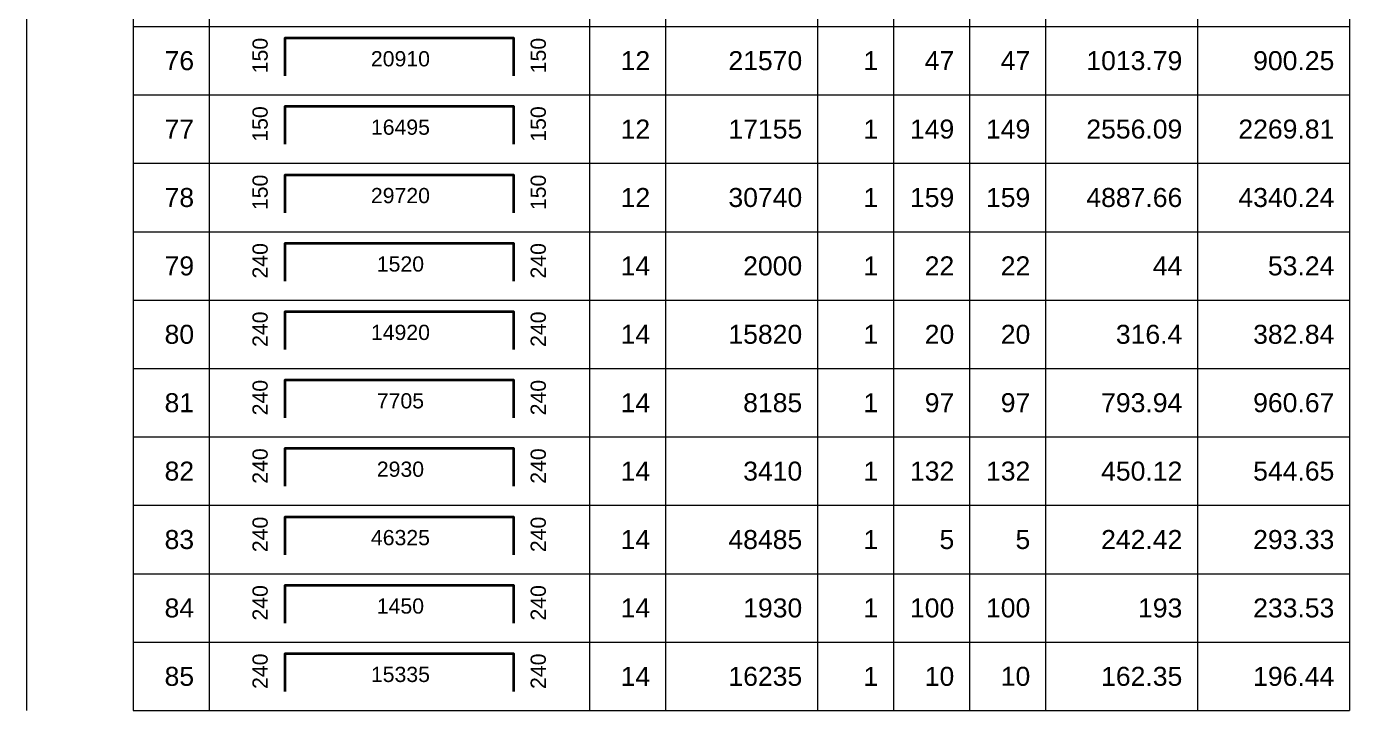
# Model space of a CAD drawing. Header units: millimetres. Extents: x -211477 to 1328726, y -15421 to 98394.
# Drawn here: x 1261446 to 1292079, y 47939 to 63779 of the extents above; entities that cross this region are included whole.
import ezdxf
from ezdxf.enums import TextEntityAlignment as Align

# ---------------------------------------------------------------- set-up
doc = ezdxf.new("R2010")
doc.units = ezdxf.units.MM
doc.header["$MEASUREMENT"] = 0
for name, color, linetype, lineweight in [('NDC_FRAME', 7, 'Continuous', 18), ('NDC_S_REBAR', 4, 'Continuous', 35), ('NDC_S_VN TEXT', 7, 'Continuous', 20), ('NDC_Table', 3, 'Continuous', 20)]:
    doc.layers.add(name, color=color, linetype=linetype, lineweight=lineweight)
doc.styles.add('ARIAL', font='arial.ttf', dxfattribs={"width": 0.8})

# ---------------------------------------------------------------- blocks, each defined once
blk = doc.blocks.new('dang04')
at = {"layer": 'NDC_S_REBAR'}
blk.add_lwpolyline([(3405, -650), (3405, -150), (6405, -150), (6405, -650)], dxfattribs=at)
at = {"layer": 'NDC_Table'}
for p, q in [((0, 0), (0, -900)), ((1405, 0), (1405, -900)), ((2405, 0), (2405, -900)), ((7405, 0), (7405, -900)), ((8405, 0), (8405, -900)), ((10405, 0), (10405, -900)), ((11405, 0), (11405, -900)), ((12405, 0), (12405, -900)), ((13405, 0), (13405, -900)), ((15405, 0), (15405, -900)), ((17405, 0), (17405, -900)), ((1405, -900), (17405, -900))]:
    blk.add_line(p, q, dxfattribs=at)
at = {"layer": 'NDC_S_VN TEXT', "style": 'ARIAL'}
for p in [(3073, -150), (6733, -150)]:
    blk.add_attdef('D03', text='', height=200, rotation=90, dxfattribs=at).set_placement(p, align=Align.MIDDLE_RIGHT)
for p in [(2205, -450), (8205, -450), (10205, -450), (11205, -450), (12205, -450), (13205, -450), (15205, -450), (17205, -450)]:
    blk.add_attdef('D03', text='', height=250, dxfattribs=at).set_placement(p, align=Align.MIDDLE_RIGHT)
blk.add_attdef('D03', text='', height=200, dxfattribs=at).set_placement((4920, -425), align=Align.MIDDLE_CENTER)

msp = doc.modelspace()

# ---------------------------------------------------------------- block references
at = {"layer": 'NDC_FRAME'}
ref = msp.add_blockref('dang04', (1261445.7, 65363), dxfattribs=dict(at, xscale=1.759999999999996, yscale=1.759999999999996, zscale=1.759999999999996))
ref.add_attrib('D03', '75', dxfattribs={"layer": 'NDC_S_VN TEXT', "height": 440, "style": 'ARIAL'}).set_placement((1265327, 64571), align=Align.MIDDLE_RIGHT)
ref.add_attrib('D03', '150', dxfattribs={"layer": 'NDC_S_VN TEXT', "height": 352, "rotation": 90, "style": 'ARIAL'}).set_placement((1266854.8, 65099), align=Align.MIDDLE_RIGHT)
ref.add_attrib('D03', '18495', dxfattribs={"layer": 'NDC_S_VN TEXT', "height": 352, "style": 'ARIAL'}).set_placement((1270104.2, 64615.5), align=Align.MIDDLE_CENTER)
ref.add_attrib('D03', '150', dxfattribs={"layer": 'NDC_S_VN TEXT', "height": 352, "rotation": 90, "style": 'ARIAL'}).set_placement((1273294.9, 65099), align=Align.MIDDLE_RIGHT)
ref.add_attrib('D03', '12', dxfattribs={"layer": 'NDC_S_VN TEXT', "height": 440, "style": 'ARIAL'}).set_placement((1275887, 64571), align=Align.MIDDLE_RIGHT)
ref.add_attrib('D03', '19155', dxfattribs={"layer": 'NDC_S_VN TEXT', "height": 440, "style": 'ARIAL'}).set_placement((1279407, 64571), align=Align.MIDDLE_RIGHT)
ref.add_attrib('D03', '1', dxfattribs={"layer": 'NDC_S_VN TEXT', "height": 440, "style": 'ARIAL'}).set_placement((1281167, 64571), align=Align.MIDDLE_RIGHT)
ref.add_attrib('D03', '62', dxfattribs={"layer": 'NDC_S_VN TEXT', "height": 440, "style": 'ARIAL'}).set_placement((1282927, 64571), align=Align.MIDDLE_RIGHT)
ref.add_attrib('D03', '62', dxfattribs={"layer": 'NDC_S_VN TEXT', "height": 440, "style": 'ARIAL'}).set_placement((1284687, 64571.6), align=Align.MIDDLE_RIGHT)
ref.add_attrib('D03', '1187.61', dxfattribs={"layer": 'NDC_S_VN TEXT', "height": 440, "style": 'ARIAL'}).set_placement((1288207, 64571), align=Align.MIDDLE_RIGHT)
ref.add_attrib('D03', '1054.6', dxfattribs={"layer": 'NDC_S_VN TEXT', "height": 440, "style": 'ARIAL'}).set_placement((1291727, 64571), align=Align.MIDDLE_RIGHT)
ref = msp.add_blockref('dang04', (1261445.7, 63779), dxfattribs=dict(at, xscale=1.759999999999996, yscale=1.759999999999996, zscale=1.759999999999996))
ref.add_attrib('D03', '76', dxfattribs={"layer": 'NDC_S_VN TEXT', "height": 440, "style": 'ARIAL'}).set_placement((1265327, 62987), align=Align.MIDDLE_RIGHT)
ref.add_attrib('D03', '150', dxfattribs={"layer": 'NDC_S_VN TEXT', "height": 352, "rotation": 90, "style": 'ARIAL'}).set_placement((1266854.8, 63515), align=Align.MIDDLE_RIGHT)
ref.add_attrib('D03', '20910', dxfattribs={"layer": 'NDC_S_VN TEXT', "height": 352, "style": 'ARIAL'}).set_placement((1270104.2, 63031.5), align=Align.MIDDLE_CENTER)
ref.add_attrib('D03', '150', dxfattribs={"layer": 'NDC_S_VN TEXT', "height": 352, "rotation": 90, "style": 'ARIAL'}).set_placement((1273294.9, 63515), align=Align.MIDDLE_RIGHT)
ref.add_attrib('D03', '12', dxfattribs={"layer": 'NDC_S_VN TEXT', "height": 440, "style": 'ARIAL'}).set_placement((1275887, 62987), align=Align.MIDDLE_RIGHT)
ref.add_attrib('D03', '21570', dxfattribs={"layer": 'NDC_S_VN TEXT', "height": 440, "style": 'ARIAL'}).set_placement((1279407, 62987), align=Align.MIDDLE_RIGHT)
ref.add_attrib('D03', '1', dxfattribs={"layer": 'NDC_S_VN TEXT', "height": 440, "style": 'ARIAL'}).set_placement((1281167, 62987), align=Align.MIDDLE_RIGHT)
ref.add_attrib('D03', '47', dxfattribs={"layer": 'NDC_S_VN TEXT', "height": 440, "style": 'ARIAL'}).set_placement((1282927, 62987), align=Align.MIDDLE_RIGHT)
ref.add_attrib('D03', '47', dxfattribs={"layer": 'NDC_S_VN TEXT', "height": 440, "style": 'ARIAL'}).set_placement((1284687, 62987.6), align=Align.MIDDLE_RIGHT)
ref.add_attrib('D03', '1013.79', dxfattribs={"layer": 'NDC_S_VN TEXT', "height": 440, "style": 'ARIAL'}).set_placement((1288207, 62987), align=Align.MIDDLE_RIGHT)
ref.add_attrib('D03', '900.25', dxfattribs={"layer": 'NDC_S_VN TEXT', "height": 440, "style": 'ARIAL'}).set_placement((1291727, 62987), align=Align.MIDDLE_RIGHT)
ref = msp.add_blockref('dang04', (1261445.7, 62195), dxfattribs=dict(at, xscale=1.759999999999996, yscale=1.759999999999996, zscale=1.759999999999996))
ref.add_attrib('D03', '77', dxfattribs={"layer": 'NDC_S_VN TEXT', "height": 440, "style": 'ARIAL'}).set_placement((1265327, 61403), align=Align.MIDDLE_RIGHT)
ref.add_attrib('D03', '150', dxfattribs={"layer": 'NDC_S_VN TEXT', "height": 352, "rotation": 90, "style": 'ARIAL'}).set_placement((1266854.8, 61931), align=Align.MIDDLE_RIGHT)
ref.add_attrib('D03', '16495', dxfattribs={"layer": 'NDC_S_VN TEXT', "height": 352, "style": 'ARIAL'}).set_placement((1270104.2, 61447.5), align=Align.MIDDLE_CENTER)
ref.add_attrib('D03', '150', dxfattribs={"layer": 'NDC_S_VN TEXT', "height": 352, "rotation": 90, "style": 'ARIAL'}).set_placement((1273294.9, 61931), align=Align.MIDDLE_RIGHT)
ref.add_attrib('D03', '12', dxfattribs={"layer": 'NDC_S_VN TEXT', "height": 440, "style": 'ARIAL'}).set_placement((1275887, 61403), align=Align.MIDDLE_RIGHT)
ref.add_attrib('D03', '17155', dxfattribs={"layer": 'NDC_S_VN TEXT', "height": 440, "style": 'ARIAL'}).set_placement((1279407, 61403), align=Align.MIDDLE_RIGHT)
ref.add_attrib('D03', '1', dxfattribs={"layer": 'NDC_S_VN TEXT', "height": 440, "style": 'ARIAL'}).set_placement((1281167, 61403), align=Align.MIDDLE_RIGHT)
ref.add_attrib('D03', '149', dxfattribs={"layer": 'NDC_S_VN TEXT', "height": 440, "style": 'ARIAL'}).set_placement((1282927, 61403), align=Align.MIDDLE_RIGHT)
ref.add_attrib('D03', '149', dxfattribs={"layer": 'NDC_S_VN TEXT', "height": 440, "style": 'ARIAL'}).set_placement((1284687, 61403.6), align=Align.MIDDLE_RIGHT)
ref.add_attrib('D03', '2556.09', dxfattribs={"layer": 'NDC_S_VN TEXT', "height": 440, "style": 'ARIAL'}).set_placement((1288207, 61403), align=Align.MIDDLE_RIGHT)
ref.add_attrib('D03', '2269.81', dxfattribs={"layer": 'NDC_S_VN TEXT', "height": 440, "style": 'ARIAL'}).set_placement((1291727, 61403), align=Align.MIDDLE_RIGHT)
ref = msp.add_blockref('dang04', (1261445.7, 60611), dxfattribs=dict(at, xscale=1.759999999999996, yscale=1.759999999999996, zscale=1.759999999999996))
ref.add_attrib('D03', '78', dxfattribs={"layer": 'NDC_S_VN TEXT', "height": 440, "style": 'ARIAL'}).set_placement((1265327, 59819), align=Align.MIDDLE_RIGHT)
ref.add_attrib('D03', '150', dxfattribs={"layer": 'NDC_S_VN TEXT', "height": 352, "rotation": 90, "style": 'ARIAL'}).set_placement((1266854.8, 60347), align=Align.MIDDLE_RIGHT)
ref.add_attrib('D03', '29720', dxfattribs={"layer": 'NDC_S_VN TEXT', "height": 352, "style": 'ARIAL'}).set_placement((1270104.2, 59863.5), align=Align.MIDDLE_CENTER)
ref.add_attrib('D03', '150', dxfattribs={"layer": 'NDC_S_VN TEXT', "height": 352, "rotation": 90, "style": 'ARIAL'}).set_placement((1273294.9, 60347), align=Align.MIDDLE_RIGHT)
ref.add_attrib('D03', '12', dxfattribs={"layer": 'NDC_S_VN TEXT', "height": 440, "style": 'ARIAL'}).set_placement((1275887, 59819), align=Align.MIDDLE_RIGHT)
ref.add_attrib('D03', '30740', dxfattribs={"layer": 'NDC_S_VN TEXT', "height": 440, "style": 'ARIAL'}).set_placement((1279407, 59819), align=Align.MIDDLE_RIGHT)
ref.add_attrib('D03', '1', dxfattribs={"layer": 'NDC_S_VN TEXT', "height": 440, "style": 'ARIAL'}).set_placement((1281167, 59819), align=Align.MIDDLE_RIGHT)
ref.add_attrib('D03', '159', dxfattribs={"layer": 'NDC_S_VN TEXT', "height": 440, "style": 'ARIAL'}).set_placement((1282927, 59819), align=Align.MIDDLE_RIGHT)
ref.add_attrib('D03', '159', dxfattribs={"layer": 'NDC_S_VN TEXT', "height": 440, "style": 'ARIAL'}).set_placement((1284687, 59819.6), align=Align.MIDDLE_RIGHT)
ref.add_attrib('D03', '4887.66', dxfattribs={"layer": 'NDC_S_VN TEXT', "height": 440, "style": 'ARIAL'}).set_placement((1288207, 59819), align=Align.MIDDLE_RIGHT)
ref.add_attrib('D03', '4340.24', dxfattribs={"layer": 'NDC_S_VN TEXT', "height": 440, "style": 'ARIAL'}).set_placement((1291727, 59819), align=Align.MIDDLE_RIGHT)
ref = msp.add_blockref('dang04', (1261445.7, 59027), dxfattribs=dict(at, xscale=1.759999999999996, yscale=1.759999999999996, zscale=1.759999999999996))
ref.add_attrib('D03', '79', dxfattribs={"layer": 'NDC_S_VN TEXT', "height": 440, "style": 'ARIAL'}).set_placement((1265327, 58235), align=Align.MIDDLE_RIGHT)
ref.add_attrib('D03', '240', dxfattribs={"layer": 'NDC_S_VN TEXT', "height": 352, "rotation": 90, "style": 'ARIAL'}).set_placement((1266854.8, 58763), align=Align.MIDDLE_RIGHT)
ref.add_attrib('D03', '1520', dxfattribs={"layer": 'NDC_S_VN TEXT', "height": 352, "style": 'ARIAL'}).set_placement((1270104.2, 58279.5), align=Align.MIDDLE_CENTER)
ref.add_attrib('D03', '240', dxfattribs={"layer": 'NDC_S_VN TEXT', "height": 352, "rotation": 90, "style": 'ARIAL'}).set_placement((1273294.9, 58763), align=Align.MIDDLE_RIGHT)
ref.add_attrib('D03', '14', dxfattribs={"layer": 'NDC_S_VN TEXT', "height": 440, "style": 'ARIAL'}).set_placement((1275887, 58235), align=Align.MIDDLE_RIGHT)
ref.add_attrib('D03', '2000', dxfattribs={"layer": 'NDC_S_VN TEXT', "height": 440, "style": 'ARIAL'}).set_placement((1279407, 58235), align=Align.MIDDLE_RIGHT)
ref.add_attrib('D03', '1', dxfattribs={"layer": 'NDC_S_VN TEXT', "height": 440, "style": 'ARIAL'}).set_placement((1281167, 58235), align=Align.MIDDLE_RIGHT)
ref.add_attrib('D03', '22', dxfattribs={"layer": 'NDC_S_VN TEXT', "height": 440, "style": 'ARIAL'}).set_placement((1282927, 58235), align=Align.MIDDLE_RIGHT)
ref.add_attrib('D03', '22', dxfattribs={"layer": 'NDC_S_VN TEXT', "height": 440, "style": 'ARIAL'}).set_placement((1284687, 58235.6), align=Align.MIDDLE_RIGHT)
ref.add_attrib('D03', '44', dxfattribs={"layer": 'NDC_S_VN TEXT', "height": 440, "style": 'ARIAL'}).set_placement((1288207, 58235), align=Align.MIDDLE_RIGHT)
ref.add_attrib('D03', '53.24', dxfattribs={"layer": 'NDC_S_VN TEXT', "height": 440, "style": 'ARIAL'}).set_placement((1291727, 58235), align=Align.MIDDLE_RIGHT)
ref = msp.add_blockref('dang04', (1261445.7, 57443), dxfattribs=dict(at, xscale=1.759999999999996, yscale=1.759999999999996, zscale=1.759999999999996))
ref.add_attrib('D03', '80', dxfattribs={"layer": 'NDC_S_VN TEXT', "height": 440, "style": 'ARIAL'}).set_placement((1265327, 56651), align=Align.MIDDLE_RIGHT)
ref.add_attrib('D03', '240', dxfattribs={"layer": 'NDC_S_VN TEXT', "height": 352, "rotation": 90, "style": 'ARIAL'}).set_placement((1266854.8, 57179), align=Align.MIDDLE_RIGHT)
ref.add_attrib('D03', '14920', dxfattribs={"layer": 'NDC_S_VN TEXT', "height": 352, "style": 'ARIAL'}).set_placement((1270104.2, 56695.5), align=Align.MIDDLE_CENTER)
ref.add_attrib('D03', '240', dxfattribs={"layer": 'NDC_S_VN TEXT', "height": 352, "rotation": 90, "style": 'ARIAL'}).set_placement((1273294.9, 57179), align=Align.MIDDLE_RIGHT)
ref.add_attrib('D03', '14', dxfattribs={"layer": 'NDC_S_VN TEXT', "height": 440, "style": 'ARIAL'}).set_placement((1275887, 56651), align=Align.MIDDLE_RIGHT)
ref.add_attrib('D03', '15820', dxfattribs={"layer": 'NDC_S_VN TEXT', "height": 440, "style": 'ARIAL'}).set_placement((1279407, 56651), align=Align.MIDDLE_RIGHT)
ref.add_attrib('D03', '1', dxfattribs={"layer": 'NDC_S_VN TEXT', "height": 440, "style": 'ARIAL'}).set_placement((1281167, 56651), align=Align.MIDDLE_RIGHT)
ref.add_attrib('D03', '20', dxfattribs={"layer": 'NDC_S_VN TEXT', "height": 440, "style": 'ARIAL'}).set_placement((1282927, 56651), align=Align.MIDDLE_RIGHT)
ref.add_attrib('D03', '20', dxfattribs={"layer": 'NDC_S_VN TEXT', "height": 440, "style": 'ARIAL'}).set_placement((1284687, 56651.6), align=Align.MIDDLE_RIGHT)
ref.add_attrib('D03', '316.4', dxfattribs={"layer": 'NDC_S_VN TEXT', "height": 440, "style": 'ARIAL'}).set_placement((1288207, 56651), align=Align.MIDDLE_RIGHT)
ref.add_attrib('D03', '382.84', dxfattribs={"layer": 'NDC_S_VN TEXT', "height": 440, "style": 'ARIAL'}).set_placement((1291727, 56651), align=Align.MIDDLE_RIGHT)
ref = msp.add_blockref('dang04', (1261445.7, 55859), dxfattribs=dict(at, xscale=1.759999999999996, yscale=1.759999999999996, zscale=1.759999999999996))
ref.add_attrib('D03', '81', dxfattribs={"layer": 'NDC_S_VN TEXT', "height": 440, "style": 'ARIAL'}).set_placement((1265327, 55067), align=Align.MIDDLE_RIGHT)
ref.add_attrib('D03', '240', dxfattribs={"layer": 'NDC_S_VN TEXT', "height": 352, "rotation": 90, "style": 'ARIAL'}).set_placement((1266854.8, 55595), align=Align.MIDDLE_RIGHT)
ref.add_attrib('D03', '7705', dxfattribs={"layer": 'NDC_S_VN TEXT', "height": 352, "style": 'ARIAL'}).set_placement((1270104.2, 55111.5), align=Align.MIDDLE_CENTER)
ref.add_attrib('D03', '240', dxfattribs={"layer": 'NDC_S_VN TEXT', "height": 352, "rotation": 90, "style": 'ARIAL'}).set_placement((1273294.9, 55595), align=Align.MIDDLE_RIGHT)
ref.add_attrib('D03', '14', dxfattribs={"layer": 'NDC_S_VN TEXT', "height": 440, "style": 'ARIAL'}).set_placement((1275887, 55067), align=Align.MIDDLE_RIGHT)
ref.add_attrib('D03', '8185', dxfattribs={"layer": 'NDC_S_VN TEXT', "height": 440, "style": 'ARIAL'}).set_placement((1279407, 55067), align=Align.MIDDLE_RIGHT)
ref.add_attrib('D03', '1', dxfattribs={"layer": 'NDC_S_VN TEXT', "height": 440, "style": 'ARIAL'}).set_placement((1281167, 55067), align=Align.MIDDLE_RIGHT)
ref.add_attrib('D03', '97', dxfattribs={"layer": 'NDC_S_VN TEXT', "height": 440, "style": 'ARIAL'}).set_placement((1282927, 55067), align=Align.MIDDLE_RIGHT)
ref.add_attrib('D03', '97', dxfattribs={"layer": 'NDC_S_VN TEXT', "height": 440, "style": 'ARIAL'}).set_placement((1284687, 55067.6), align=Align.MIDDLE_RIGHT)
ref.add_attrib('D03', '793.94', dxfattribs={"layer": 'NDC_S_VN TEXT', "height": 440, "style": 'ARIAL'}).set_placement((1288207, 55067), align=Align.MIDDLE_RIGHT)
ref.add_attrib('D03', '960.67', dxfattribs={"layer": 'NDC_S_VN TEXT', "height": 440, "style": 'ARIAL'}).set_placement((1291727, 55067), align=Align.MIDDLE_RIGHT)
ref = msp.add_blockref('dang04', (1261445.7, 54275), dxfattribs=dict(at, xscale=1.759999999999996, yscale=1.759999999999996, zscale=1.759999999999996))
ref.add_attrib('D03', '82', dxfattribs={"layer": 'NDC_S_VN TEXT', "height": 440, "style": 'ARIAL'}).set_placement((1265327, 53483), align=Align.MIDDLE_RIGHT)
ref.add_attrib('D03', '240', dxfattribs={"layer": 'NDC_S_VN TEXT', "height": 352, "rotation": 90, "style": 'ARIAL'}).set_placement((1266854.8, 54011), align=Align.MIDDLE_RIGHT)
ref.add_attrib('D03', '2930', dxfattribs={"layer": 'NDC_S_VN TEXT', "height": 352, "style": 'ARIAL'}).set_placement((1270104.2, 53527.5), align=Align.MIDDLE_CENTER)
ref.add_attrib('D03', '240', dxfattribs={"layer": 'NDC_S_VN TEXT', "height": 352, "rotation": 90, "style": 'ARIAL'}).set_placement((1273294.9, 54011), align=Align.MIDDLE_RIGHT)
ref.add_attrib('D03', '14', dxfattribs={"layer": 'NDC_S_VN TEXT', "height": 440, "style": 'ARIAL'}).set_placement((1275887, 53483), align=Align.MIDDLE_RIGHT)
ref.add_attrib('D03', '3410', dxfattribs={"layer": 'NDC_S_VN TEXT', "height": 440, "style": 'ARIAL'}).set_placement((1279407, 53483), align=Align.MIDDLE_RIGHT)
ref.add_attrib('D03', '1', dxfattribs={"layer": 'NDC_S_VN TEXT', "height": 440, "style": 'ARIAL'}).set_placement((1281167, 53483), align=Align.MIDDLE_RIGHT)
ref.add_attrib('D03', '132', dxfattribs={"layer": 'NDC_S_VN TEXT', "height": 440, "style": 'ARIAL'}).set_placement((1282927, 53483), align=Align.MIDDLE_RIGHT)
ref.add_attrib('D03', '132', dxfattribs={"layer": 'NDC_S_VN TEXT', "height": 440, "style": 'ARIAL'}).set_placement((1284687, 53483.6), align=Align.MIDDLE_RIGHT)
ref.add_attrib('D03', '450.12', dxfattribs={"layer": 'NDC_S_VN TEXT', "height": 440, "style": 'ARIAL'}).set_placement((1288207, 53483), align=Align.MIDDLE_RIGHT)
ref.add_attrib('D03', '544.65', dxfattribs={"layer": 'NDC_S_VN TEXT', "height": 440, "style": 'ARIAL'}).set_placement((1291727, 53483), align=Align.MIDDLE_RIGHT)
ref = msp.add_blockref('dang04', (1261445.7, 52691), dxfattribs=dict(at, xscale=1.759999999999996, yscale=1.759999999999996, zscale=1.759999999999996))
ref.add_attrib('D03', '83', dxfattribs={"layer": 'NDC_S_VN TEXT', "height": 440, "style": 'ARIAL'}).set_placement((1265327, 51899), align=Align.MIDDLE_RIGHT)
ref.add_attrib('D03', '240', dxfattribs={"layer": 'NDC_S_VN TEXT', "height": 352, "rotation": 90, "style": 'ARIAL'}).set_placement((1266854.8, 52427), align=Align.MIDDLE_RIGHT)
ref.add_attrib('D03', '46325', dxfattribs={"layer": 'NDC_S_VN TEXT', "height": 352, "style": 'ARIAL'}).set_placement((1270104.2, 51943.5), align=Align.MIDDLE_CENTER)
ref.add_attrib('D03', '240', dxfattribs={"layer": 'NDC_S_VN TEXT', "height": 352, "rotation": 90, "style": 'ARIAL'}).set_placement((1273294.9, 52427), align=Align.MIDDLE_RIGHT)
ref.add_attrib('D03', '14', dxfattribs={"layer": 'NDC_S_VN TEXT', "height": 440, "style": 'ARIAL'}).set_placement((1275887, 51899), align=Align.MIDDLE_RIGHT)
ref.add_attrib('D03', '48485', dxfattribs={"layer": 'NDC_S_VN TEXT', "height": 440, "style": 'ARIAL'}).set_placement((1279407, 51899), align=Align.MIDDLE_RIGHT)
ref.add_attrib('D03', '1', dxfattribs={"layer": 'NDC_S_VN TEXT', "height": 440, "style": 'ARIAL'}).set_placement((1281167, 51899), align=Align.MIDDLE_RIGHT)
ref.add_attrib('D03', '5', dxfattribs={"layer": 'NDC_S_VN TEXT', "height": 440, "style": 'ARIAL'}).set_placement((1282927, 51899), align=Align.MIDDLE_RIGHT)
ref.add_attrib('D03', '5', dxfattribs={"layer": 'NDC_S_VN TEXT', "height": 440, "style": 'ARIAL'}).set_placement((1284687, 51899.6), align=Align.MIDDLE_RIGHT)
ref.add_attrib('D03', '242.42', dxfattribs={"layer": 'NDC_S_VN TEXT', "height": 440, "style": 'ARIAL'}).set_placement((1288207, 51899), align=Align.MIDDLE_RIGHT)
ref.add_attrib('D03', '293.33', dxfattribs={"layer": 'NDC_S_VN TEXT', "height": 440, "style": 'ARIAL'}).set_placement((1291727, 51899), align=Align.MIDDLE_RIGHT)
ref = msp.add_blockref('dang04', (1261445.7, 51107), dxfattribs=dict(at, xscale=1.759999999999996, yscale=1.759999999999996, zscale=1.759999999999996))
ref.add_attrib('D03', '84', dxfattribs={"layer": 'NDC_S_VN TEXT', "height": 440, "style": 'ARIAL'}).set_placement((1265327, 50315), align=Align.MIDDLE_RIGHT)
ref.add_attrib('D03', '240', dxfattribs={"layer": 'NDC_S_VN TEXT', "height": 352, "rotation": 90, "style": 'ARIAL'}).set_placement((1266854.8, 50843), align=Align.MIDDLE_RIGHT)
ref.add_attrib('D03', '1450', dxfattribs={"layer": 'NDC_S_VN TEXT', "height": 352, "style": 'ARIAL'}).set_placement((1270104.2, 50359.5), align=Align.MIDDLE_CENTER)
ref.add_attrib('D03', '240', dxfattribs={"layer": 'NDC_S_VN TEXT', "height": 352, "rotation": 90, "style": 'ARIAL'}).set_placement((1273294.9, 50843), align=Align.MIDDLE_RIGHT)
ref.add_attrib('D03', '14', dxfattribs={"layer": 'NDC_S_VN TEXT', "height": 440, "style": 'ARIAL'}).set_placement((1275887, 50315), align=Align.MIDDLE_RIGHT)
ref.add_attrib('D03', '1930', dxfattribs={"layer": 'NDC_S_VN TEXT', "height": 440, "style": 'ARIAL'}).set_placement((1279407, 50315), align=Align.MIDDLE_RIGHT)
ref.add_attrib('D03', '1', dxfattribs={"layer": 'NDC_S_VN TEXT', "height": 440, "style": 'ARIAL'}).set_placement((1281167, 50315), align=Align.MIDDLE_RIGHT)
ref.add_attrib('D03', '100', dxfattribs={"layer": 'NDC_S_VN TEXT', "height": 440, "style": 'ARIAL'}).set_placement((1282927, 50315), align=Align.MIDDLE_RIGHT)
ref.add_attrib('D03', '100', dxfattribs={"layer": 'NDC_S_VN TEXT', "height": 440, "style": 'ARIAL'}).set_placement((1284687, 50315.6), align=Align.MIDDLE_RIGHT)
ref.add_attrib('D03', '193', dxfattribs={"layer": 'NDC_S_VN TEXT', "height": 440, "style": 'ARIAL'}).set_placement((1288207, 50315), align=Align.MIDDLE_RIGHT)
ref.add_attrib('D03', '233.53', dxfattribs={"layer": 'NDC_S_VN TEXT', "height": 440, "style": 'ARIAL'}).set_placement((1291727, 50315), align=Align.MIDDLE_RIGHT)
ref = msp.add_blockref('dang04', (1261445.7, 49523), dxfattribs=dict(at, xscale=1.759999999999996, yscale=1.759999999999996, zscale=1.759999999999996))
ref.add_attrib('D03', '85', dxfattribs={"layer": 'NDC_S_VN TEXT', "height": 440, "style": 'ARIAL'}).set_placement((1265327, 48731), align=Align.MIDDLE_RIGHT)
ref.add_attrib('D03', '240', dxfattribs={"layer": 'NDC_S_VN TEXT', "height": 352, "rotation": 90, "style": 'ARIAL'}).set_placement((1266854.8, 49259), align=Align.MIDDLE_RIGHT)
ref.add_attrib('D03', '15335', dxfattribs={"layer": 'NDC_S_VN TEXT', "height": 352, "style": 'ARIAL'}).set_placement((1270104.2, 48775.5), align=Align.MIDDLE_CENTER)
ref.add_attrib('D03', '240', dxfattribs={"layer": 'NDC_S_VN TEXT', "height": 352, "rotation": 90, "style": 'ARIAL'}).set_placement((1273294.9, 49259), align=Align.MIDDLE_RIGHT)
ref.add_attrib('D03', '14', dxfattribs={"layer": 'NDC_S_VN TEXT', "height": 440, "style": 'ARIAL'}).set_placement((1275887, 48731), align=Align.MIDDLE_RIGHT)
ref.add_attrib('D03', '16235', dxfattribs={"layer": 'NDC_S_VN TEXT', "height": 440, "style": 'ARIAL'}).set_placement((1279407, 48731), align=Align.MIDDLE_RIGHT)
ref.add_attrib('D03', '1', dxfattribs={"layer": 'NDC_S_VN TEXT', "height": 440, "style": 'ARIAL'}).set_placement((1281167, 48731), align=Align.MIDDLE_RIGHT)
ref.add_attrib('D03', '10', dxfattribs={"layer": 'NDC_S_VN TEXT', "height": 440, "style": 'ARIAL'}).set_placement((1282927, 48731), align=Align.MIDDLE_RIGHT)
ref.add_attrib('D03', '10', dxfattribs={"layer": 'NDC_S_VN TEXT', "height": 440, "style": 'ARIAL'}).set_placement((1284687, 48731.6), align=Align.MIDDLE_RIGHT)
ref.add_attrib('D03', '162.35', dxfattribs={"layer": 'NDC_S_VN TEXT', "height": 440, "style": 'ARIAL'}).set_placement((1288207, 48731), align=Align.MIDDLE_RIGHT)
ref.add_attrib('D03', '196.44', dxfattribs={"layer": 'NDC_S_VN TEXT', "height": 440, "style": 'ARIAL'}).set_placement((1291727, 48731), align=Align.MIDDLE_RIGHT)

doc.saveas('drawing.dxf')
